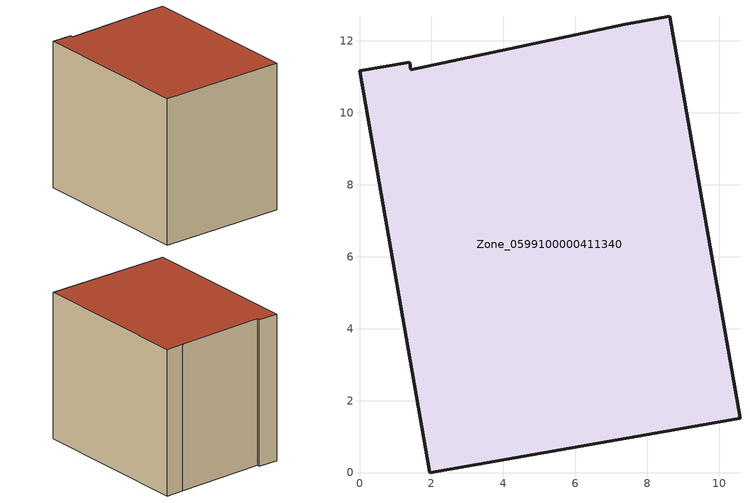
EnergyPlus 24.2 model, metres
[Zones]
Zone_0599100000411340
 floor ground (C_G): 0,11.17 1.39,11.41 1.43,11.2 7.38,12.46 8.62,12.68 10.58,1.51 1.95,0 z0
 wall outside (C_F): 1.95,0 10.58,1.51 8.62,12.68 7.38,12.46 1.43,11.2 1.39,11.41 0,11.17 1.95,0 z0:9.94
 roof outside (C_R): 8.62,12.68 7.38,12.46 1.43,11.2 1.39,11.41 0,11.17 1.95,0 10.58,1.51 z9.94
[BUILDING]
Pand.0599100000411340: North Axis=0; Terrain=City; Loads Convergence Tolerance Value=0.04; Temperature Convergence Tolerance Value=0.4; Solar Distribution=FullExterior; Maximum Number of Warmup Days=25; Minimum Number of Warmup Days=1
[Site:Location]
Rotterdam.The.Hague.AP_ZH_NLD Design_Conditions: Latitude=51.96; Longitude=4.45; Time Zone=1; Elevation=-4.5
[SITE:GROUNDTEMPERATURE:BUILDINGSURFACE]
18, 18, 18, 18, 18, 18, 18, 18, 18, 18, 18, 18
[MATERIAL] Thermal Absorptance=0.9; Solar Absorptance=0.7; Visible Absorptance=0.7
Name | Roughness | Thickness | Conductivity | Density | Specific Heat
G.TC.1992-2005 | MediumSmooth | 0.15 | 0.06 | 540 | 1210
F.TC.1992-2005 | Rough | 0.3 | 0.12 | 1920 | 840
R.TC.1992-2005 | MediumRough | 0.2 | 0.08 | 1500 | 1000
[CONSTRUCTION]
C_G: G.TC.1992-2005
C_F: F.TC.1992-2005
C_R: R.TC.1992-2005
[ZONE]
Zone_0599100000411340: Type=1; Multiplier=1; Ceiling Height=Autocalculate; Volume=Autocalculate; Floor Area=autocalculate; Part of Total Floor Area=Yes
[ZONEINFILTRATION:DESIGNFLOWRATE]
Infil_Zone_0599100000411340: Zone or ZoneList or Space or SpaceList=Zone_0599100000411340; Schedule=AlwaysOn; Design Flow Rate Calculation Method=Flow/Area; Flow Rate per Floor Area=0.0015; Constant Term Coefficient=1; Temperature Term Coefficient=0; Velocity Term Coefficient=0; Velocity Squared Term Coefficient=0
[HVACTEMPLATE:ZONE:IDEALLOADSAIRSYSTEM]
Zone_0599100000411340: Maximum Heating Supply Air Temperature=50; Minimum Cooling Supply Air Temperature=13; Maximum Heating Supply Air Humidity Ratio=0.0156; Minimum Cooling Supply Air Humidity Ratio=0.0077; Heating Limit=NoLimit; Cooling Limit=NoLimit; Dehumidification Control Type=ConstantSensibleHeatRatio; Cooling Sensible Heat Ratio=0.7; Dehumidification Setpoint=60; Humidification Control Type=None; Humidification Setpoint=30; Outdoor Air Method=None; Outdoor Air Flow Rate per Person=0.00944; Outdoor Air Flow Rate per Zone Floor Area=0; Outdoor Air Flow Rate per Zone=0; Demand Controlled Ventilation Type=None; Outdoor Air Economizer Type=NoEconomizer; Heat Recovery Type=None; Sensible Heat Recovery Effectiveness=0.7; Latent Heat Recovery Effectiveness=0.65
[ZONECONTROL:THERMOSTAT]
ThermostatControl_Zone_0599100000411340: Zone or ZoneList=Zone_0599100000411340; Control Type Schedule=DualSetpointControlType; Control 1=Thermostat_Zone_0599100000411340; Temperature Difference Between Cutout And Setpoint=0
[THERMOSTATSETPOINT:DUALSETPOINT]
Thermostat_Zone_0599100000411340: Heating Setpoint Temperature Schedule=HeatingSetpoint_Zone_0599100000411340; Cooling Setpoint Temperature Schedule=CoolingSetpoint_Zone_0599100000411340
[SCHEDULE:COMPACT]
HeatingSetpoint_Zone_0599100000411340: Through: 12/31, For: AllDays, Until: 24:00, 21
CoolingSetpoint_Zone_0599100000411340: Through: 12/31, For: AllDays, Until: 24:00, 24
DualSetpointControlType: Through: 12/31, For: AllDays, Until: 24:00, 4
AlwaysOn: Through: 12/31, For: AllDays, Until: 24:00, 1
